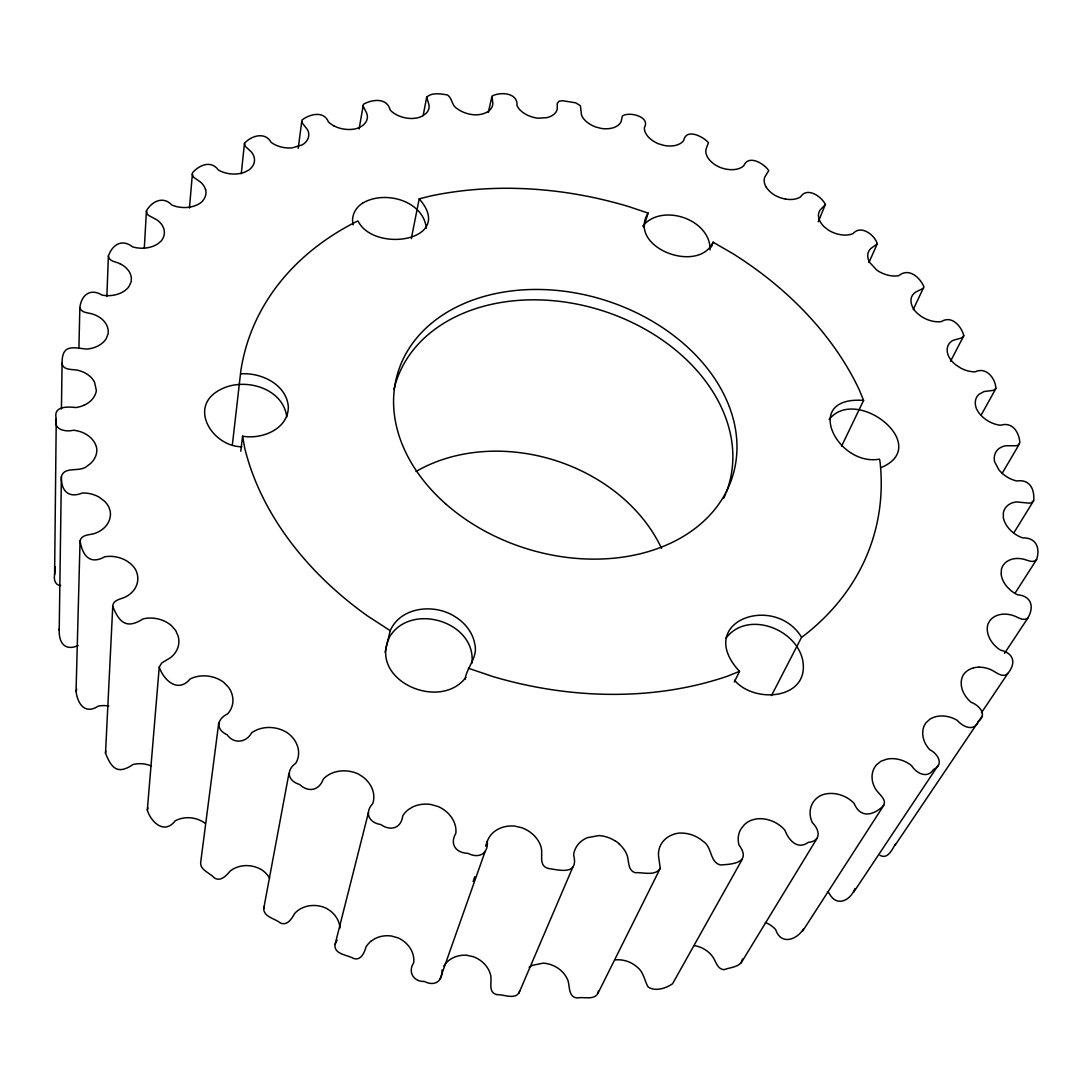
<?xml version="1.0" encoding="UTF-8"?>
<svg xmlns="http://www.w3.org/2000/svg" width="1092" height="1092" viewBox="0 0 1092 1092"><rect width="100%" height="100%" fill="white"/><g stroke="black" fill="none" stroke-linecap="round" stroke-linejoin="round"><path stroke-width="1.5" d="M60.674 585.53C55.037 585.339 53.631 579.21 54.6 574.597L56.252 418.645C52.935 405.978 67.636 406.552 75.689 407.548A24.802 18.359 2.5 0 0 83.866 405.309M61.439 409.05L62.067 363.213C62.012 344.458 71.976 347.324 86.418 349.099A24.324 17.608 3.4 0 0 92.615 348.048L94.554 347.433A25.73 18.619 3.4 0 0 99.809 344.908A26.345 19.055 3.4 0 0 102.757 342.697A26.809 19.397 3.4 0 0 106.197 338.684L108.067 333.988A26.959 19.52 3.4 0 0 107.071 326.058A26.222 18.974 3.4 0 0 104.477 321.744A25.362 18.359 3.4 0 0 102.006 319.192A24.638 17.827 3.5 0 0 98.976 316.967A23.983 17.363 3.5 0 0 93.516 314.373C89.066 312.544 81.436 313.39 79.853 307.589C81.354 295.195 90.131 287.769 102.17 295.127A23.301 16.53 4.5 0 0 108.504 295.659A23.683 16.803 4.5 0 0 112.626 295.345L114.619 294.99A24.98 17.718 4.5 0 0 120.229 293.229A25.771 18.277 4.5 0 0 125.048 290.472A26.467 18.769 4.5 0 0 128.801 286.827L130.931 282.432A26.194 18.578 4.5 0 0 131.081 276.385A25.648 18.195 4.5 0 0 130.125 273.464A25.102 17.8 4.5 0 0 128.542 270.68L126.358 268.113A23.382 16.585 4.6 0 0 120.27 263.868M78.16 645.536C64.824 651.46 58.831 642.628 59.214 630.261L61.384 476.726C64.169 465.602 80.085 472.932 87.415 465.834A26.549 20.12 1.7 0 0 91.892 462.093A27.368 20.734 1.7 0 0 94.144 459.159A28.16 21.335 1.7 0 0 96.806 450.696L96.779 448.867A28.72 21.772 1.6 0 0 95.113 443.639A28.215 21.376 1.6 0 0 91.946 438.998A27.682 20.98 1.7 0 0 89.094 436.35A26.931 20.407 1.7 0 0 85.763 434.084A25.689 19.451 1.7 0 0 77.86 430.985A24.98 18.919 1.7 0 0 73.423 430.248C65.465 432.2 52.866 429.661 56.252 418.645M78.911 348.28L79.853 307.589M108.804 706.06A23.956 20.106 -2 0 0 102.58 705.609A23.587 19.793 -2 0 0 98.362 706.074C84.862 715.001 77.477 703.63 76.058 691.25L80.057 540.84C81.955 533.497 91.605 535.476 96.983 532.527A25.785 20.052 1.2 0 0 102.471 529.306A26.686 20.748 1.2 0 0 106.634 525.129A27.641 21.471 1.2 0 0 108.599 521.921A28.174 21.895 1.2 0 0 109.869 518.468A28.679 22.29 1.2 0 0 110.415 514.851A29.061 22.577 1.1 0 0 110.183 511.124L108.995 507.425A29.034 22.563 1.1 0 0 104.313 501.023L99.358 497.297A27.163 21.117 1.2 0 0 93.475 494.635A26.467 20.571 1.2 0 0 89.162 493.529A25.662 19.929 1.2 0 0 82.296 493.024C68.195 498.785 60.92 490.322 61.384 476.726M54.6 574.597L55.323 566.966M426.371 228.201C423.232 200.314 384.316 189.926 362.503 203.235M205.624 189.53A23.833 16.339 7 0 1 206.019 192.274A24.461 16.776 7 0 1 205.651 195.072A24.87 17.049 6.9 0 1 204.054 198.99A25.362 17.39 6.9 0 1 200.969 202.566L199.536 203.549A24.993 17.131 7 0 1 194.649 205.869A24.461 16.762 7 0 1 189.134 207.207A23.833 16.339 7 0 1 183.279 207.507L181.299 207.384A22.509 15.438 7 0 1 177.382 206.77A22.14 15.192 7 0 1 171.744 204.941C163.09 195.577 151.597 201.529 146.437 210.824L147.106 214.059L148.58 215.424L156.388 219.56A22.673 15.793 5.8 0 1 159.227 221.772A23.137 16.121 5.8 0 1 162.339 225.539L163.077 226.877A24.597 17.144 5.7 0 1 164.373 232.514L164.305 233.947A25.621 17.854 5.7 0 1 163.623 236.787A26.058 18.155 5.7 0 1 161.302 240.854L158.722 243.161A25.525 17.772 5.7 0 1 155.692 245.058A25.225 17.568 5.7 0 1 152.266 246.519A24.693 17.199 5.7 0 1 148.567 247.556A24.12 16.803 5.7 0 1 142.643 248.212A23.082 16.093 5.7 0 1 138.575 248.034A22.714 15.834 5.7 0 1 132.528 246.819C121.854 238.425 112.326 244.854 108.395 255.965L106.866 296.464M766.325 187.278A21.458 13.95 20.1 0 1 764.577 183.538L764.332 182.323A20.338 13.227 20.1 0 1 764.182 179.88A19.997 13.008 20.1 0 1 765.11 176.481L768.741 170.666C764.373 163.8 748.634 154.068 743.802 165.684A19.861 12.886 18.8 0 1 741.741 167.267A20.257 13.145 18.8 0 1 737.864 168.905L736.404 169.246A21.526 13.964 18.8 0 1 729.879 169.615L728.132 169.437A22.413 14.537 18.8 0 1 724.569 168.796A22.796 14.769 18.8 0 1 719.178 167.035L715.874 165.261A22.345 14.483 18.8 0 1 712.98 163.24A22.086 14.319 18.8 0 1 710.51 161.029A21.622 14.019 18.8 0 1 708.531 158.681A21.103 13.691 18.8 0 1 706.538 155.023A20.202 13.104 18.8 0 1 705.91 152.58A19.888 12.899 18.8 0 1 706.114 149.003L708.421 142.697C703.384 136.623 686.322 127.819 683.688 140.431A19.915 12.899 17.5 0 1 679.907 143.748L677.34 144.881A21.362 13.827 17.5 0 1 674.419 145.618A21.813 14.128 17.5 0 1 671.198 145.973A22.277 14.428 17.4 0 1 664.154 145.441L658.681 143.871A22.509 14.578 17.5 0 1 653.794 141.373A21.936 14.21 17.5 0 1 649.754 138.343A21.253 13.773 17.5 0 1 646.737 134.93L645.986 133.729A20.147 13.049 17.4 0 1 644.894 131.299A19.82 12.845 17.4 0 1 644.389 127.641C650.9 116.325 628.255 111.275 622.331 116.107L621.184 121.389A19.929 12.927 16.2 0 1 619.178 124.365A20.475 13.268 16.2 0 1 617.171 125.962A21.062 13.65 16.1 0 1 614.714 127.218A21.772 14.1 16.1 0 1 610.319 128.433A22.372 14.496 16.1 0 1 601.596 128.487L596.068 127.095A22.263 14.428 16.2 0 1 591.086 124.87A21.867 14.169 16.1 0 1 588.178 123.027A21.362 13.841 16.1 0 1 584.589 119.874L583.633 118.741A20.202 13.09 16.1 0 1 581.531 115.165L580.425 105.76L575.757 102.853L562.626 100.71L559.131 101.201L557.275 103.331L557.234 108.872A19.997 12.995 14.8 0 1 555.159 113.104A20.857 13.554 14.8 0 1 553.289 114.81A21.499 13.978 14.8 0 1 550.941 116.216A21.922 14.251 14.8 0 1 546.642 117.69L537.892 118.209A22.918 14.879 14.8 0 1 534.138 117.513A22.468 14.592 14.8 0 1 528.856 115.779A21.99 14.278 14.8 0 1 525.675 114.21A21.485 13.964 14.8 0 1 522.836 112.38A20.844 13.541 14.8 0 1 520.393 110.319A20.202 13.131 14.8 0 1 516.994 105.665C518.195 92.506 500.054 91.646 492.042 96.082L492.792 103.112A20.066 13.104 13.5 0 1 492.533 105.501A20.639 13.473 13.5 0 1 490.185 109.664A21.622 14.114 13.5 0 1 488.192 111.37A22.222 14.496 13.5 0 1 485.722 112.776A22.645 14.769 13.5 0 1 481.217 114.251A23.055 15.042 13.5 0 1 475.907 114.865L474.01 114.769A22.604 14.742 13.5 0 1 464.892 112.79A21.977 14.346 13.5 0 1 461.602 111.37A21.321 13.909 13.5 0 1 457.275 108.709C451.556 105.856 452.429 98.007 447.365 94.936C441.004 93.857 431.531 92.247 426.685 97.202L428.869 104.368A20.461 13.432 12.2 0 1 428.979 108.04A21.103 13.855 12.2 0 1 428.255 110.319A21.649 14.21 12.2 0 1 426.071 113.377L422.7 115.861A23.123 15.179 12.2 0 1 416.571 118.045L412.913 118.468A23.15 15.192 12.2 0 1 409.131 118.373A22.85 15.001 12.2 0 1 405.405 117.854A22.454 14.728 12.2 0 1 401.801 116.953A22.031 14.455 12.2 0 1 398.403 115.684A21.28 13.964 12.2 0 1 393.843 113.172A20.557 13.5 12.2 0 1 390.172 110.019C387.005 97.297 371.99 99.317 363.404 104.3L359.104 128.979M151.433 766.065A26.304 22.618 -1.8 0 0 147.502 764.687A25.457 21.895 -1.8 0 0 141.305 763.704A24.57 21.117 -1.8 0 0 137.087 763.827A24.024 20.652 -1.7 0 0 132.896 764.577C117.649 775.006 111.452 768.277 105.514 753.193L112.749 606.429C112.735 599.617 121.471 599.194 125.989 596.696A26.072 20.816 1.2 0 0 132.705 591.509A27.204 21.704 1.2 0 0 135.968 586.636A28.351 22.618 1.1 0 0 137.619 581.231A29.266 23.342 1.1 0 0 136.514 571.73L135.695 569.847A29.989 23.928 1.1 0 0 131.791 564.864A29.252 23.342 1.1 0 0 126.672 560.919L124.747 559.855A28.092 22.413 1.1 0 0 118.482 557.466L116.271 556.961A26.495 21.13 1.2 0 0 109.391 556.36A26.072 20.789 1.2 0 0 104.736 556.784C89.448 565.315 82.35 555.009 80.057 540.84M144.321 248.048L146.437 210.824M868.932 262.503L877.286 243.844C875.074 235.408 861.165 224.283 853.084 233.511A20.298 13.268 21.4 0 1 847.215 234.998L845.59 235.08A21.635 14.141 21.4 0 1 838.711 234.33L836.95 233.879A22.659 14.797 21.4 0 1 833.455 232.664A22.932 14.974 21.4 0 1 828.405 230.098L824.091 226.699A22.591 14.756 21.4 0 1 820.201 221.621A21.881 14.292 21.4 0 1 818.727 217.758A21.089 13.787 21.4 0 1 818.454 215.26A20.366 13.309 21.4 0 1 820.433 209.705L825.361 204.518C821.907 196.833 807.22 186.391 800.586 196.847A20.175 13.131 20.1 0 1 793.816 199.263L792.232 199.44A21.458 13.95 20.1 0 1 788.915 199.44A22.086 14.36 20.1 0 1 785.435 199.031M189.435 208.081L192.506 172.727C199.154 165.138 210.947 159.828 218.373 169.997A21.799 14.742 8.2 0 0 227.232 173.328A22.563 15.261 8.3 0 0 231.054 173.901A23.41 15.82 8.3 0 0 236.841 173.928A24.174 16.339 8.3 0 0 244.158 172.413L248.84 170.038A24.543 16.598 8.2 0 0 252.115 166.844A24.256 16.407 8.2 0 0 253.535 164.455L254.013 163.199A23.15 15.657 8.3 0 0 254.313 158.012L253.986 156.702A21.69 14.674 8.3 0 0 251.051 151.611L245.372 146.424L244.444 143.421C250.682 135.981 265.056 131.204 271.034 142.26A21.226 14.182 9.5 0 0 277.3 145.741A22.25 14.879 9.6 0 0 284.575 147.652A23.355 15.602 9.6 0 0 292.178 147.884L302.388 144.813A23.792 15.902 9.5 0 0 306.702 140.882A23.314 15.575 9.5 0 0 307.985 138.588A22.577 15.083 9.6 0 0 308.763 134.903A21.785 14.565 9.6 0 0 308.49 132.35A21.308 14.237 9.6 0 0 307.562 129.784L302.279 123.014L301.979 120.079C309.2 114.264 323.819 110.237 328.392 121.881A20.775 13.746 10.8 0 0 333.879 125.839M232.419 444.335L240.882 370.488A327.75 244.581 17.3 0 1 355.774 221.949L357.971 220.953C374.187 253.754 455.842 240.609 419.205 198.867L411.302 238.657M205.378 823.491A27.314 24.051 -0.5 0 0 199.85 820.215A26.986 23.765 -0.5 0 0 195.823 818.768L193.748 818.277A25.758 22.673 -0.4 0 0 185.271 817.826L183.169 818.113A24.133 21.239 -0.4 0 0 175.17 820.843C164.332 835.121 150.792 821.866 147.311 810.059L159.241 667.103L161.643 663.049L170.543 657.63A26.481 21.704 1.8 0 0 176.126 651.378A27.778 22.755 1.8 0 0 178.692 644.021A29.17 23.901 1.7 0 0 178.173 636.24L175.716 630.534L171.335 625.525A29.73 24.365 1.7 0 0 163.609 620.761A29.115 23.86 1.7 0 0 159.255 619.246A28.187 23.096 1.7 0 0 152.402 618.113A27.204 22.277 1.8 0 0 147.734 618.154A26.604 21.772 1.8 0 0 143.107 618.877C126.563 629.456 119.397 622.713 112.749 606.429M710.087 249.863C710.728 219.246 661.793 202.621 642.765 226.058M241.277 173.764L244.444 143.421M159.241 667.103C163.541 679.988 177.887 693.693 190.158 678.965A26.754 22.468 3.3 0 1 199.017 676.207L201.338 675.934A28.556 23.983 3.3 0 1 210.729 676.562L213.022 677.108A29.921 25.143 3.3 0 1 217.485 678.705A30.276 25.444 3.3 0 1 223.642 682.254L228.487 687.209A29.825 25.048 3.2 0 1 232.186 694.826A28.87 24.256 3.3 0 1 232.924 700.805A27.819 23.369 3.3 0 1 232.432 704.763A26.877 22.577 3.4 0 1 227.682 713.854C216.544 719.15 215.615 729.524 227.095 734.752C233.688 744.116 246.15 742.86 251.556 732.909A27.027 23.205 6.2 0 1 261.957 728.255L264.25 727.832A28.761 24.707 6.2 0 1 268.96 727.477A29.62 25.444 6.2 0 1 273.723 727.804A30.126 25.88 6.2 0 1 280.767 729.552A30.726 26.399 6.2 0 1 287.387 732.828L289.312 734.329A30.289 26.017 6.1 0 1 294.035 739.407A29.634 25.444 6.1 0 1 297.133 745.126A28.87 24.788 6.2 0 1 298.539 751.2L298.607 753.248A27.245 23.396 6.3 0 1 298.13 757.316A26.795 23.014 6.3 0 1 295.823 763.172C285.449 770.693 287.892 781.012 299.618 784.493C308.203 792.628 319.11 790.799 323.246 779.156A26.836 23.41 10.6 0 1 326.563 776.194A27.382 23.887 10.7 0 1 332.459 772.945L334.616 772.194A29.115 25.416 10.7 0 1 343.884 770.843L346.287 770.925A30.344 26.495 10.7 0 1 351.133 771.607A30.849 26.945 10.7 0 1 358.285 773.982L362.503 776.617A30.235 26.385 10.6 0 1 366.134 779.729A29.88 26.072 10.6 0 1 369.11 783.21A29.238 25.512 10.7 0 1 371.403 787.004A28.542 24.911 10.7 0 1 373.45 793.092A27.314 23.833 10.8 0 1 373.819 797.269A26.877 23.451 10.8 0 1 372.795 803.535C364.018 813.09 369.096 822.726 380.89 824.583C390.513 831.394 401.187 828.446 402.784 815.792A26.986 23.71 16.4 0 1 408.64 809.431L412.407 807.124A28.965 25.457 16.6 0 1 416.612 805.459A29.607 26.017 16.6 0 1 421.13 804.435A30.235 26.577 16.6 0 1 430.794 804.463L438.124 806.524A30.562 26.863 16.5 0 1 444.526 810.237A29.771 26.153 16.5 0 1 449.699 815.042A28.842 25.334 16.5 0 1 453.439 820.665L454.34 822.672A27.314 23.997 16.6 0 1 455.555 826.835A26.877 23.601 16.7 0 1 455.842 833.292C449.344 844.362 456.142 853.07 467.949 853.316C478.501 858.817 488.438 854.231 487.291 841.331A26.972 23.601 22.4 0 1 490.308 835.708A27.71 24.242 22.5 0 1 493.175 832.595A28.515 24.952 22.5 0 1 496.614 830.029A29.484 25.798 22.6 0 1 502.689 827.286A30.317 26.536 22.6 0 1 514.468 826.043L521.853 827.736A30.153 26.399 22.5 0 1 528.46 831.012A29.62 25.921 22.5 0 1 532.309 833.865A28.924 25.307 22.6 0 1 537.032 838.97L538.301 840.854A27.327 23.901 22.6 0 1 541.031 846.955C543.311 854.34 538.028 866.229 548.607 868.481C561.288 870.515 578.678 875.006 573.628 854.818A26.877 23.191 27.3 0 1 576.344 846.955A28.037 24.188 27.4 0 1 578.801 843.638A28.897 24.939 27.5 0 1 581.886 840.826A29.484 25.43 27.5 0 1 587.523 837.646L598.989 835.571A30.822 26.617 27.5 0 1 603.917 836.281A30.207 26.072 27.5 0 1 610.865 838.601A29.566 25.512 27.5 0 1 615.096 840.908M368.468 812.503L335.08 944.362C333.51 954.435 347.57 954.845 353.767 958.53C361.056 960.864 364.387 952.483 365.997 947.01A24.27 22.345 16.1 0 1 371.362 940.963M59.214 630.261L59.418 628.542M240.772 451.214L242.601 436.186C261.862 439.68 288.657 429.074 288.329 406.47C286.2 384.084 260.892 372.345 240.609 373.846M105.514 753.193L105.774 751.078M529.156 967.157A26.536 23.983 30.9 0 1 532.705 965.26L543.12 963.158A27.75 25.102 30.9 0 1 547.57 963.772A27.204 24.597 30.9 0 1 553.835 965.874A26.617 24.065 30.9 0 1 557.63 967.976A26.003 23.505 30.9 0 1 561.015 970.597A25.212 22.782 30.9 0 1 563.95 973.654A24.433 22.072 30.9 0 1 568.099 980.903C569.751 987.004 568.563 997.406 577.327 997.979C583.865 996.532 594.157 1000.518 597.993 993.229L660.223 868.386L658.544 855.937A26.59 22.482 30.6 0 1 658.64 851.678A27.341 23.109 30.7 0 1 661.233 844.048A28.665 24.215 30.7 0 1 663.608 840.799A29.457 24.884 30.8 0 1 666.598 838.028A30.03 25.375 30.8 0 1 672.14 834.875A30.576 25.839 30.8 0 1 678.774 833.128L681.176 833.046A29.975 25.348 30.8 0 1 692.874 835.243A29.143 24.625 30.7 0 1 697.187 837.236A28.255 23.874 30.7 0 1 702.989 841.263C712.271 846.75 709.486 861.82 720.174 864.919C733.51 864.359 751.651 862.584 739.011 844.949A26.549 21.881 32.5 0 1 738.219 838.629A27.382 22.577 32.5 0 1 738.697 834.657A28.092 23.15 32.6 0 1 740.813 829.197L744.471 824.583A30.003 24.734 32.7 0 1 751.487 820.16L755.828 819A30.057 24.788 32.6 0 1 760.401 818.7A29.675 24.461 32.6 0 1 764.987 819.096A29.143 24.024 32.6 0 1 769.491 820.147A28.583 23.56 32.6 0 1 773.832 821.826A27.6 22.741 32.6 0 1 779.824 825.443A26.645 21.963 32.6 0 1 784.93 830.248C788.506 839.884 797.392 850.34 808.23 842.382C821.266 841.154 820.078 830.248 812.366 822.672A26.181 21.035 33.3 0 1 810.851 818.577A26.59 21.362 33.3 0 1 810.087 812.516L810.209 810.564A28.187 22.645 33.4 0 1 811.684 805.036L812.516 803.343A29.361 23.574 33.4 0 1 816.065 798.825A30.085 24.16 33.5 0 1 821.061 795.358L823.068 794.621A29.375 23.601 33.4 0 1 833.838 793.57A28.46 22.864 33.4 0 1 840.431 794.921A27.3 21.922 33.4 0 1 846.709 797.651A26.153 20.994 33.4 0 1 854.081 803.343C860.278 818.222 872.494 815.71 882.527 806.674C888.724 800.136 877.995 793.898 875.279 788.492A25.921 20.284 33.4 0 1 873.463 784.602A26.508 20.734 33.4 0 1 872.399 780.684A27.464 21.485 33.5 0 1 872.153 774.911A28.365 22.181 33.5 0 1 872.904 771.266A28.952 22.632 33.5 0 1 876.48 764.823L881.039 761.192L886.731 759.186A28.419 22.236 33.5 0 1 895.071 758.79A27.068 21.157 33.5 0 1 903.562 760.933A25.785 20.161 33.4 0 1 911.479 765.547C916.229 773.122 927.313 779.306 933.496 769.491C944.566 764.591 937.618 753.439 929.742 749.713A25.321 19.315 33.1 0 1 924.897 742.546L924.119 740.663A27.013 20.598 33.1 0 1 922.713 733.128L922.795 731.299A28.296 21.567 33.1 0 1 923.477 727.75A28.638 21.826 33.1 0 1 925.852 722.918L929.934 719.178A28.215 21.512 33.1 0 1 936.991 716.42A27.314 20.83 33.1 0 1 942.956 715.983A26.317 20.066 33.1 0 1 947.092 716.475A25.416 19.369 33 0 1 957.37 720.42C962.707 726.822 974.378 732.159 978.405 721.334C987.81 714.496 978.91 705.132 971.211 702.347A24.87 18.509 32.3 0 1 964.318 694.171L963.39 692.396A26.454 19.683 32.4 0 1 962.025 688.765A27.232 20.257 32.4 0 1 961.315 685.107A27.696 20.611 32.4 0 1 961.52 679.77A28.242 21.007 32.4 0 1 963.321 674.842L964.4 673.45A27.86 20.734 32.4 0 1 968.386 670.078A27.259 20.284 32.4 0 1 973.327 667.976M218.769 722.781L200.751 861.847C199.386 869.914 209.992 872.863 214.305 877.886C220.611 882.09 226.535 875.388 230.275 870.966A24.338 21.881 2.6 0 1 239.694 866.434L241.755 865.997A25.908 23.301 2.6 0 1 246.014 865.615A26.672 23.997 2.6 0 1 250.314 865.86A27.136 24.42 2.6 0 1 256.661 867.417A27.669 24.898 2.6 0 1 262.612 870.406L264.332 871.798A27.286 24.543 2.5 0 1 268.564 876.521A26.686 24.01 2.6 0 1 269.642 878.255M298.198 148.362L301.747 121.512M854.899 888.547C850.654 900.409 836.568 907.834 829.06 893.051A23.355 19.247 36.4 0 0 827.367 891.768M597.993 993.229L598.32 990.935M742.437 959.063C741.468 967.157 730.111 967.266 724.133 969.682C716.789 969.205 715.915 960.469 712.011 955.841A24.065 20.803 36.1 0 0 707.493 951.364A24.911 21.54 36.1 0 0 702.115 948.033A25.798 22.318 36.2 0 0 698.211 946.518A26.304 22.755 36.2 0 0 694.13 945.576M1014.113 532.432L1033.646 500.709C1034.779 489.503 1029.961 478.938 1016.802 480.985A22.331 15.37 27.9 0 1 1009.308 478.228A23.273 16.025 27.9 0 1 1005.882 476.194A23.997 16.517 27.9 0 1 1002.756 473.805A24.461 16.83 27.9 0 1 998.784 469.656L994.621 461.752A25.58 17.608 28 0 1 994.252 458.558A25.075 17.254 28 0 1 994.921 454.231A24.543 16.885 27.9 0 1 996.109 451.733A23.969 16.503 27.9 0 1 997.856 449.59A23.246 15.998 27.9 0 1 1000.108 447.843A22.523 15.506 27.9 0 1 1005.978 445.741L1016.106 445.741L1017.949 445.277L1019.86 442.765C1019.218 432.582 1012.653 421.444 1000.627 425.266A21.663 14.701 26.7 0 1 996.887 424.611A22.277 15.111 26.7 0 1 989.652 421.853A23.328 15.834 26.7 0 1 986.322 419.847A23.969 16.257 26.7 0 1 983.264 417.499A24.433 16.571 26.7 0 1 979.374 413.431A24.87 16.858 26.7 0 1 976.521 408.858L975.961 407.275A24.393 16.557 26.7 0 1 975.606 400A23.724 16.093 26.7 0 1 976.535 397.502A23 15.602 26.7 0 1 978.951 394.362L983.974 391.564L993.324 390.349L995.918 388.479C995.494 378.665 986.526 366.434 975.142 371.84A21.321 14.292 25.4 0 1 969.751 371.335A21.99 14.742 25.4 0 1 966.133 370.393A22.55 15.111 25.4 0 1 960.878 368.154L956.073 365.056A24.079 16.121 25.4 0 1 950.777 359.841L948.893 356.866A24.12 16.162 25.4 0 1 947.747 353.89A23.806 15.957 25.4 0 1 947.214 351.023A23.382 15.67 25.4 0 1 947.296 348.321A22.946 15.37 25.4 0 1 947.965 345.836A22.154 14.851 25.4 0 1 950.026 342.642A21.403 14.346 25.3 0 1 953.33 340.24L961.765 337.906L963.799 335.735C961.561 326.631 951.978 314.919 941.372 321.58A20.871 13.855 24.1 0 1 938.014 321.799A21.198 14.06 24.1 0 1 932.732 321.212L930.957 320.775A22.468 14.892 24.1 0 1 925.702 318.85L924.009 318.004A23.382 15.493 24.1 0 1 919.246 314.933A23.956 15.875 24.1 0 1 915.164 311.124L914.127 309.705M471.935 663.199C476.453 621.894 411.834 601.938 390.049 636.104C367.185 679.552 439.475 712.298 465.902 677.395M340.008 928.009A24.57 22.468 8.3 0 0 339.762 926.043A25.676 23.478 8.2 0 0 337.974 920.351A26.304 24.051 8.1 0 0 335.954 916.816A26.877 24.584 8.1 0 0 333.292 913.567A27.191 24.87 8.1 0 0 330.057 910.687L326.276 908.271A27.75 25.389 8.2 0 0 319.847 906.128A27.286 24.966 8.2 0 0 315.465 905.527L313.295 905.486A26.194 23.956 8.2 0 0 304.914 906.879L302.962 907.629A24.638 22.523 8.1 0 0 297.611 910.755A24.147 22.072 8.1 0 0 294.594 913.581C291.851 918.672 287.073 926.234 280.221 922.917C274.952 918.454 263.936 917.089 263.691 908.721L288.93 773.505M423.15 115.602L426.685 97.202M371.362 940.963L374.788 938.751A26.044 23.997 16.2 0 1 378.596 937.127A26.617 24.515 16.3 0 1 382.705 936.117A27.177 25.034 16.3 0 1 391.427 936.021L398.034 937.864A27.477 25.321 16.1 0 1 403.767 941.277A26.754 24.652 16.2 0 1 408.381 945.727A25.921 23.874 16.2 0 1 411.698 950.955L412.476 952.838A24.556 22.618 16.3 0 1 413.527 956.728A24.16 22.25 16.4 0 1 413.691 962.789C407.562 971.935 413.691 981.995 424.365 981.435C434.288 986.677 442.861 981.517 442.001 969.942M488.356 112.34L491.7 97.42M385.08 652.238L390.199 630.657C400.819 606.592 434.316 603.439 454.695 616.448C464.646 622.467 472.754 632.295 474.761 643.952C478.255 657.275 466.803 667.007 465.055 679.361M841.55 446.232L863.581 400.409L859.336 389.981A327.75 244.581 17.3 0 0 732.5 253.426L713.09 242.192C698.197 274.761 626.904 247.051 648.116 213.09L628.337 206.47A327.75 244.581 17.3 0 0 430.33 196.041L419.205 198.867M913.24 309.5L923.941 286.827C920.037 277.573 908.953 267.322 898.839 275.634A20.652 13.582 22.8 0 1 895.617 276.003A21.117 13.896 22.7 0 1 892.219 275.894A21.867 14.387 22.7 0 1 886.963 274.897A22.577 14.838 22.7 0 1 883.455 273.696A23.041 15.151 22.7 0 1 876.835 270.147L869.723 262.517A22.618 14.879 22.8 0 1 867.84 257.193A21.553 14.169 22.7 0 1 868.29 252.307A20.543 13.514 22.7 0 1 871.129 248.307L877.286 243.844M643.543 227.368L648.116 213.09M147.311 810.059L147.993 807.971M263.691 908.721L264.4 906.496M76.058 691.25L76.727 689.27M765.342 922.481A24.679 20.844 36.6 0 1 769.082 924.296A23.655 19.956 36.6 0 1 775.648 929.565C781.039 945.658 796.901 939.748 803.412 929.005M879.961 855.323C887.837 859.868 892.519 848.88 895.686 843.597M473.136 881.517L474.843 876.699M485.599 846.15L487.291 841.331M440.035 979.101L485.257 851.064M443.707 966.297A24.256 22.25 24.5 0 1 444.799 964.632A24.911 22.85 24.5 0 1 447.433 961.67A25.648 23.519 24.6 0 1 450.587 959.213A26.508 24.311 24.7 0 1 456.101 956.565A27.259 25.007 24.8 0 1 466.775 955.254L473.437 956.756A27.123 24.87 24.6 0 1 479.361 959.745A26.645 24.433 24.6 0 1 482.8 962.38A26.017 23.86 24.6 0 1 486.991 967.116L488.11 968.877A24.584 22.536 24.7 0 1 490.485 974.569C492.533 981.408 487.278 992.437 496.997 994.662C504.013 994.334 516.666 1000.641 519.683 990.976M711.37 246.997L713.09 242.192M1015.437 592.587L1036.595 559.582C1040.335 548.225 1036.376 537.441 1022.699 537.892A22.946 16.066 29.2 0 1 1017.048 535.285A23.56 16.489 29.2 0 1 1013.663 533.019A24.229 16.953 29.2 0 1 1010.632 530.384A25.048 17.527 29.2 0 1 1006.906 525.948A25.758 18.004 29.2 0 1 1003.343 517.731L1003.343 512.858A25.621 17.922 29.2 0 1 1004.927 508.695A25.171 17.608 29.2 0 1 1006.688 506.401A24.584 17.199 29.2 0 1 1010.277 503.753L1011.697 503.098A23.232 16.244 29.1 0 1 1016.543 501.924L1029.073 503.139L1031.121 502.907L1033.646 500.709M818.236 221.812L825.361 204.518M518.905 993.174L572.809 867.184M335.08 944.362L337.073 940.116M734.343 681.981L739.489 671.362C693.83 621.867 774.119 592.601 801.583 637.237L771.484 695.577M981.49 712.667L1007.916 673.327C1016.202 663.144 1014.072 653.275 1000.436 650.109A24.038 17.499 31.4 0 1 996.914 647.501A24.529 17.854 31.4 0 1 992.546 642.956L991.359 641.318A26.072 18.96 31.4 0 1 988.083 634.411L987.646 632.637A27.15 19.738 31.4 0 1 987.264 629.101A27.6 20.079 31.4 0 1 987.987 624.01L989.584 621.075A27.068 19.697 31.5 0 1 991.754 618.632A26.74 19.465 31.4 0 1 994.416 616.693A26.181 19.042 31.4 0 1 997.487 615.287A25.553 18.591 31.4 0 1 1002.743 614.195A24.447 17.786 31.4 0 1 1006.565 614.209A24.051 17.499 31.4 0 1 1012.598 615.369C1017.348 616.57 1023.027 621.758 1027.845 618.045C1034.315 607.166 1031.694 595.959 1017.471 594.758A23.546 16.79 30.3 0 1 1010.387 590.103L1007.479 587.25A25.253 18.004 30.3 0 1 1005.049 584.138A25.798 18.387 30.3 0 1 1003.138 580.835A26.345 18.769 30.4 0 1 1001.132 573.982L1001.487 568.973A26.645 18.987 30.4 0 1 1003.548 564.782A25.949 18.496 30.4 0 1 1006.865 561.561A25.143 17.922 30.3 0 1 1011.192 559.432L1012.83 558.995A23.819 16.967 30.3 0 1 1016.338 558.503A23.423 16.694 30.3 0 1 1022.112 558.886C1026.617 559.391 1032.718 563.909 1036.595 559.582M950.531 361.275L963.799 335.735M981.121 415.165L995.918 388.479M742.273 859.281L672.604 983.687C666.434 988.233 654.941 991.986 648.047 986.868C644.362 980.466 643.693 972.044 637.318 967.225A25.471 22.55 34.5 0 0 632.145 963.513A26.276 23.26 34.5 0 0 628.269 961.683A27.027 23.942 34.5 0 0 617.69 959.772L615.506 959.882M1002.06 473.505L1019.232 444.239M660.223 868.386C655.227 876.412 642.901 872.126 635.08 872.685C627.368 870.174 629.292 860.851 626.931 854.818A27.136 23.396 27.5 0 0 622.194 847.051A27.996 24.147 27.5 0 0 618.891 843.747M741.045 963.089L817.048 838.369M802.729 930.998L883.824 805.254M725.907 638.288C746.832 610.169 795.795 628.296 802.62 659.882C810.373 699.467 754.49 704.203 734.534 680.275M1004.531 653.344L1027.845 618.045M853.726 892.109L938.438 764.932M895.126 845.208L982.09 716.175M829.128 419.437C856.701 384.753 933.633 446.246 880.493 467.84M1007.916 673.327C1002.988 678.787 995.836 671.894 991.113 669.778A24.638 18.318 32.3 0 0 984.957 667.785A25.061 18.646 32.3 0 0 980.916 667.239L978.937 667.198M923.545 288.206L916.215 291.81A20.857 13.827 24 0 0 912.448 295.345A21.758 14.428 24 0 0 911.138 298.785A22.673 15.042 24.1 0 0 911.151 302.689A23.396 15.52 24.1 0 0 914.127 309.705M362.476 203.262C355.337 207.63 350.805 216.53 353.207 224.815M801.583 637.237L803.698 635.803A327.75 244.581 17.3 0 0 880.125 462.489L879.551 459.145C837.045 466.816 801.583 395.918 863.581 400.409M739.489 671.362L727.518 676.166A327.75 244.581 17.3 0 1 492.588 676.467L468.359 668.236M241.81 446.764C212.967 446.764 187.51 407.275 219.41 390.131C242.997 376.617 282.978 387.25 286.8 416.98M120.27 263.868C116.421 261.643 108.845 261.684 108.395 255.965M390.199 630.657L367.608 615.984A327.75 244.581 17.3 0 1 244.663 447.87L242.601 436.186M205.501 189.639L205.064 188.288A22.318 15.302 7 0 0 200.45 182.023L193.666 177.286L192.124 174.27M362.872 105.637L366.502 112.79A20.775 13.746 10.9 0 1 367.253 115.329A21.103 13.964 10.9 0 1 367.144 119.014L366.789 120.188A22.359 14.797 10.9 0 1 364.837 123.451L363.895 124.433A23.287 15.397 10.8 0 1 360.305 126.986A23.86 15.779 10.8 0 1 355.582 128.815L353.753 129.156A23.287 15.397 10.9 0 1 344.362 129.156A22.577 14.933 10.9 0 1 338.889 127.914A21.663 14.332 10.9 0 1 333.879 125.839M62.067 363.213C62.681 370.475 72.536 369.123 77.491 370.202A24.543 18.155 2.5 0 1 85.367 373.136A25.607 18.946 2.5 0 1 88.657 375.279A26.413 19.533 2.5 0 1 91.441 377.805A26.931 19.929 2.4 0 1 94.54 382.173L96.369 390.499A28.146 20.816 2.4 0 1 95.495 393.871A27.587 20.407 2.4 0 1 92.916 398.471A27 19.97 2.4 0 1 90.418 401.133A26.385 19.52 2.5 0 1 87.374 403.439A25.58 18.933 2.5 0 1 83.866 405.309M415.984 471.512A158.954 126.358 17.3 0 1 661.534 548.334M615.328 840.922A28.897 24.939 27.5 0 1 619.137 843.761M973.368 667.935A26.454 19.683 32.4 0 1 978.964 667.157M766.379 187.319A22.099 14.373 20.1 0 0 769.314 190.964A22.591 14.687 20.1 0 0 773.354 194.308L774.938 195.318A22.905 14.879 20.1 0 0 780.125 197.638A22.468 14.605 20.1 0 0 785.435 199.031M725.675 493.816A174.16 130.057 17.3 0 1 723.805 498.116M393.98 389.489A174.16 130.057 17.3 0 1 600.436 310.073A174.16 130.057 17.3 0 1 726.248 492.369M445.536 503.726A175.211 130.262 17.3 0 0 731.722 478.938A175.211 130.262 17.3 0 0 518.563 290.213A175.211 130.262 17.3 0 0 445.536 503.726"/></g></svg>
